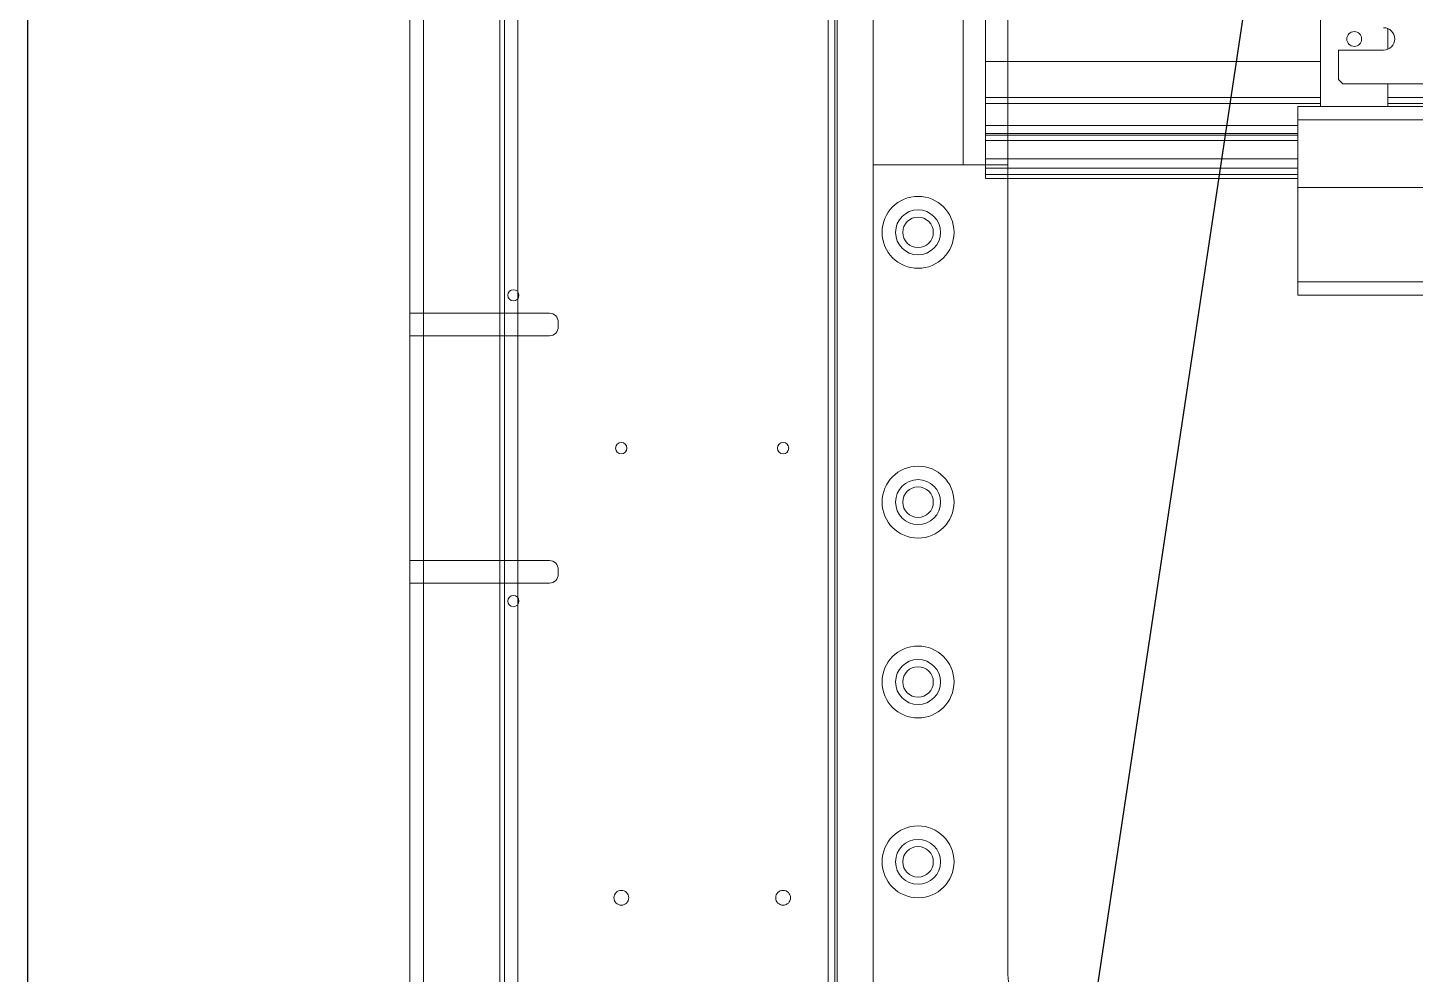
# Model space of a CAD drawing. Extents: x 500 to 100500, y -14500 to 21140.
# Drawn here: x 5830.1 to 6138.7, y 8304 to 8514.5 of the extents above; entities that cross this region are included whole.
import ezdxf

# ---------------------------------------------------------------- set-up
doc = ezdxf.new("R2010")
doc.units = 0
doc.linetypes.add('SLD-Solid', pattern=[0])
doc.layers.get('0').update_dxf_attribs({"linetype": 'CONTINUOUS'})
doc.layers.add('D', color=7, linetype='CONTINUOUS')
doc.layers.add('M06SMMF-001B', color=7, linetype='CONTINUOUS')
doc.layers.add('MODEL', color=7, linetype='SLD-Solid', lineweight=15)

# ---------------------------------------------------------------- blocks, each defined once
blk = doc.blocks.new('KA$Cbf7906b1')
at = {"layer": 'MODEL'}
for p, q in [((85, 80.6), (85, 783.6)), ((188, 464.6), (188, 402.6)), ((218, 275.6), (218, 464.6)), ((0, 80.6), (0, 455.6)), ((218, 402.6), (188, 402.6)), ((188, 402.6), (188, 182.6)), ((116, 369.6), (85, 369.6)), ((118, 366.6), (118, 367.6)), ((85, 364.6), (116, 364.6)), ((116, 314.6), (85, 314.6)), ((118, 311.6), (118, 312.6)), ((85, 309.6), (116, 309.6)), ((218, 222.6), (218, 275.6))]:
    blk.add_line(p, q, dxfattribs=at)
for centre, radius in [((198, 387.6), 8), ((198, 387.6), 5), ((198, 387.6), 3.4), ((108, 373.6), 1.25), ((132, 339.6), 1.25), ((168, 339.6), 1.25), ((198, 327.6), 8), ((198, 327.6), 5), ((198, 327.6), 3.4), ((108, 305.6), 1.25), ((198, 287.6), 8), ((198, 287.6), 5), ((198, 287.6), 3.4), ((198, 247.6), 8), ((198, 247.6), 5), ((198, 247.6), 3.4), ((132, 239.6), 1.65), ((168, 239.6), 1.65)]:
    blk.add_circle(centre, radius, dxfattribs=at)
for centre, start, end in [((116, 367.6), 0, 90), ((116, 366.6), 270, 0), ((116, 312.6), 0, 90), ((116, 311.6), 270, 0)]:
    blk.add_arc(centre, 2, start, end, dxfattribs=at)
blk = doc.blocks.new('KZXCVASDF123')
at = {"color": 7, "linetype": 'Continuous', "lineweight": 18}
for p, q in [((-58749.07, -66317.67, 21.36), (-58749.07, -66467.67, 21.36)), ((-58823.57, -66457.67, 21.36), (-58823.57, -66440.67, 21.36)), ((-58734.07, -66450.38, 21.36), (-58734.07, -66454.97, 21.36)), ((-58823.57, -66457.67, 21.36), (-58823.57, -66465.67, 21.36)), ((-58823.57, -66457.67, 21.36), (-58749.07, -66457.67, 21.36)), ((-58745.07, -66461.67, 21.36), (-58745.07, -66455.17, 21.36)), ((-58745.07, -66455.17, 21.36), (-58735.07, -66455.17, 21.36)), ((-58745.07, -66461.67, 21.36), (-58744.07, -66462.67, 21.36)), ((-58744.07, -66462.67, 21.36), (-58714.07, -66462.67, 21.36)), ((-58734.07, -66462.67, 21.36), (-58734.07, -66467.67, 21.36)), ((-58823.57, -66467.02, 21.36), (-58823.57, -66465.67, 21.36)), ((-58823.57, -66465.67, 21.36), (-58749.07, -66465.67, 21.36)), ((-58734.07, -66465.67, 21.36), (-58696.07, -66465.67, 21.36)), ((-58749.07, -66467.02, 21.36), (-58823.57, -66467.02, 21.36)), ((-58823.57, -66467.02, 21.36), (-58823.57, -66471.94, 21.36)), ((-58754.07, -66467.67, 21.36), (-58749.07, -66467.67, 21.36)), ((-58754.07, -66467.67, 21.36), (-58754.07, -66470.67, 21.36)), ((-58734.07, -66467.67, 21.36), (-58749.07, -66467.67, 21.36)), ((-58701.07, -66467.02, 21.36), (-58734.07, -66467.02, 21.36)), ((-58734.07, -66467.67, 21.36), (-58696.07, -66467.67, 21.36)), ((-58754.07, -66471.94, 21.36), (-58823.57, -66471.94, 21.36)), ((-58823.57, -66471.94, 21.36), (-58823.57, -66473.7, 21.36)), ((-58754.07, -66470.67, 21.36), (-58754.07, -66485.67, 21.36)), ((-58754.07, -66470.67, 21.36), (-57909.57, -66470.67, 21.36)), ((-58823.57, -66474.08, 21.36), (-58823.57, -66473.7, 21.36)), ((-58754.07, -66473.7, 21.36), (-58823.57, -66473.7, 21.36)), ((-58754.07, -66474.08, 21.36), (-58823.57, -66474.08, 21.36)), ((-58823.57, -66475.26, 21.36), (-58823.57, -66474.08, 21.36)), ((-58823.57, -66479.36, 21.36), (-58823.57, -66475.26, 21.36)), ((-58754.07, -66475.26, 21.36), (-58823.57, -66475.26, 21.36)), ((-58754.07, -66479.36, 21.36), (-58823.57, -66479.36, 21.36)), ((-58823.57, -66481.41, 21.36), (-58823.57, -66479.36, 21.36)), ((-58754.07, -66481.41, 21.36), (-58823.57, -66481.41, 21.36)), ((-58823.57, -66481.41, 21.36), (-58823.57, -66482.82, 21.36)), ((-58754.07, -66482.82, 21.36), (-58823.57, -66482.82, 21.36)), ((-58823.57, -66483.67, 21.36), (-58823.57, -66482.82, 21.36)), ((-58754.07, -66483.67, 21.36), (-58823.57, -66483.67, 21.36)), ((-58754.07, -66506.67, 21.36), (-58754.07, -66485.67, 21.36)), ((-58754.07, -66485.67, 21.36), (-56215.07, -66485.67, 21.36)), ((-58754.07, -66506.67, 21.36), (-56215.07, -66506.67, 21.36)), ((-58754.07, -66509.67, 21.36), (-58754.07, -66506.67, 21.36)), ((-58754.07, -66509.67, 21.36), (-56215.07, -66509.67, 21.36)), ((-58754.07, -66509.67, 21.36), (-58751.07, -66509.67, 21.36))]:
    blk.add_line(p, q, dxfattribs=at)
blk.add_circle((-58741.57, -66452.67, 21.36), 1.65, dxfattribs=at)
blk.add_arc((-58735.07, -66452.67, 21.36), 2.5, 270, 90, dxfattribs=at)
blk = doc.blocks.new('KFASDF3')
at = {"layer": 'MODEL', "color": 6}
for p, q in [((88086.37, -124937.02), (88189.37, -124937.02)), ((88094.87, -124936.52), (88094.87, -124939.52)), ((88099.87, -124939.52), (88099.87, -124936.52)), ((88189.37, -124937.02), (88189.37, -124999.02)), ((88209.37, -124937.02), (88189.37, -124937.02)), ((88209.37, -124999.02), (88209.37, -124937.02)), ((88219.37, -124999.02), (88189.37, -124999.02)), ((88189.37, -124999.02), (88189.37, -125219.02)), ((88219.37, -125103.02), (88219.37, -124999.02)), ((88117.37, -125032.02), (88086.37, -125032.02)), ((88119.37, -125035.02), (88119.37, -125034.02)), ((88086.37, -125037.02), (88117.37, -125037.02)), ((88117.37, -125087.02), (88086.37, -125087.02)), ((88119.37, -125090.02), (88119.37, -125089.02)), ((88086.37, -125092.02), (88117.37, -125092.02)), ((88219.37, -125179.02), (88219.37, -125103.02)), ((88189.37, -125187.02), (88086.37, -125187.02)), ((88334.37, -125189.02), (88229.37, -125189.02)), ((88339.37, -125194.02), (88334.37, -125189.02)), ((88339.37, -125219.02), (88339.37, -125194.02)), ((88189.37, -125219.02), (88339.37, -125219.02))]:
    blk.add_line(p, q, dxfattribs=at)
for centre, radius in [((88133.37, -124962.02), 1.65), ((88169.37, -124962.02), 1.65), ((88199.37, -125014.02), 8), ((88199.37, -125014.02), 5), ((88199.37, -125014.02), 3.4), ((88109.37, -125028.02), 1.25), ((88133.37, -125062.02), 1.25), ((88169.37, -125062.02), 1.25), ((88199.37, -125074.02), 8), ((88199.37, -125074.02), 5), ((88199.37, -125074.02), 3.4), ((88109.37, -125096.02), 1.25), ((88199.37, -125114.02), 8), ((88199.37, -125114.02), 5), ((88199.37, -125114.02), 3.4), ((88199.37, -125154.02), 8), ((88199.37, -125154.02), 5), ((88199.37, -125154.02), 3.4), ((88133.37, -125162.02), 1.65), ((88169.37, -125162.02), 1.65), ((88224.37, -125209.02), 8), ((88254.37, -125209.02), 8), ((88284.37, -125209.02), 8), ((88314.37, -125209.02), 8), ((88224.37, -125209.02), 5), ((88254.37, -125209.02), 5), ((88284.37, -125209.02), 5), ((88314.37, -125209.02), 5), ((88224.37, -125209.02), 3.4), ((88254.37, -125209.02), 3.4), ((88284.37, -125209.02), 3.4), ((88314.37, -125209.02), 3.4)]:
    blk.add_circle(centre, radius, dxfattribs=at)
for centre, radius, start, end in [((88097.37, -124936.52), 2.5, 0, 180), ((88097.37, -124939.52), 2.5, 180, 0), ((88117.37, -125034.02), 2, 0, 90), ((88117.37, -125035.02), 2, 270, 0), ((88117.37, -125089.02), 2, 0, 90), ((88117.37, -125090.02), 2, 270, 0), ((88229.37, -125179.02), 10, 180, 270)]:
    blk.add_arc(centre, radius, start, end, dxfattribs=at)
blk = doc.blocks.new('KA$C03f0ad08')
at = {"layer": 'MODEL', "color": 4}
for p, q in [((0, 155.6), (0, 1658.6)), ((85, 155.6), (85, 1658.6)), ((179.5, 143.6), (179.5, 1289.6)), ((180, 143.6), (180, 1289.6)), ((105, 766.6), (105, 187.6)), ((106, 766.6), (106, 187.6)), ((109, 766.6), (109, 187.6)), ((88, 764.6), (88, 189.6)), ((178, 764.6), (178, 189.6))]:
    blk.add_line(p, q, dxfattribs=at)
at = {"layer": 'M06SMMF-001B', "color": 4}
blk.add_blockref('KFASDF3', (-88001.37, 125476.62), dxfattribs=at)
blk = doc.blocks.new('KJVision F')
at = {"color": 2}
blk.add_line((7970.62, -72337.14, -10.47), (8170.62, -71007.14, -10.47), dxfattribs=at)

msp = doc.modelspace()

# ---------------------------------------------------------------- linework, layer by layer
at = {"layer": 'D', "color": 4, "elevation": -10.47}
msp.add_lwpolyline([(5830.08, 9690.96), (5810.08, 9690.96), (5810.08, 8152.96), (5830.08, 8152.96)], close=True, dxfattribs=at)

# ---------------------------------------------------------------- block references
msp.add_blockref('KJVision F', (-1948.54, 80333.1))
at = {"layer": 'D', "color": 1}
msp.add_blockref('KZXCVASDF123', (64866.65, 74964.64, -31.83), dxfattribs=at)
at = {"layer": 'M06SMMF-001B'}
for name, p in [('KA$C03f0ad08', (5830.08, 8006.36, -10.47)), ('KA$Cbf7906b1', (5830.08, 8081.36, -10.47))]:
    msp.add_blockref(name, p, dxfattribs=at)

doc.saveas('drawing.dxf')
